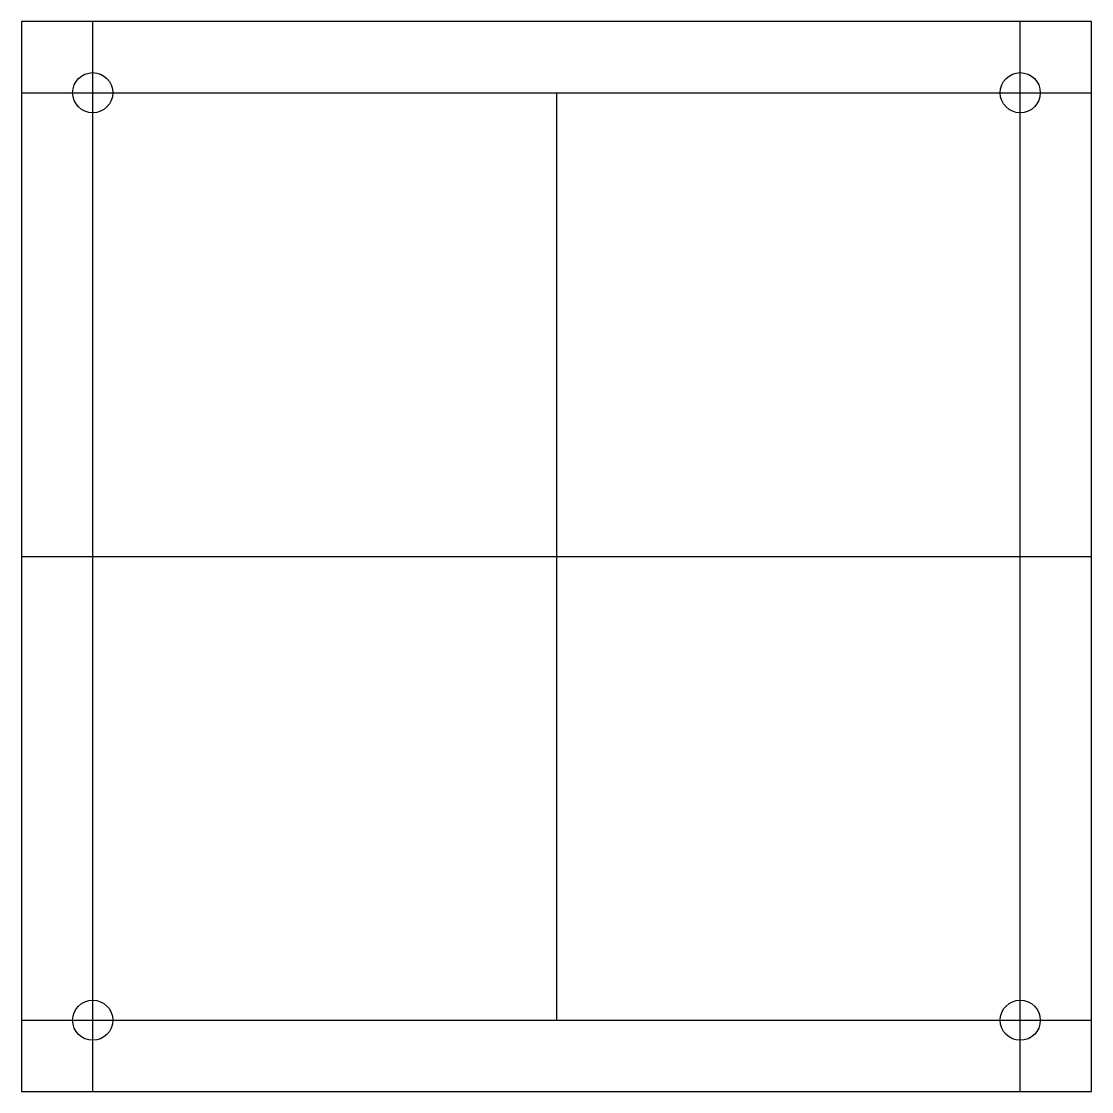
# Model space of a CAD drawing. Header units: inches. Extents: x 12 to 132, y 7 to 127.
import ezdxf

# ---------------------------------------------------------------- set-up
doc = ezdxf.new("R2010")
doc.units = ezdxf.units.IN
doc.header["$MEASUREMENT"] = 0
doc.layers.add('Construction 1', color=30, linetype='Continuous')

msp = doc.modelspace()

# ---------------------------------------------------------------- linework, layer by layer
at = {"layer": 'Construction 1'}
for p, q in [((20.47, 6.62), (20.47, 126.62)), ((124.47, 6.62), (124.47, 126.62)), ((12.47, 118.62), (132.47, 118.62)), ((72.47, 118.62), (72.47, 14.62)), ((12.47, 66.62), (132.47, 66.62)), ((12.47, 14.62), (132.47, 14.62))]:
    msp.add_line(p, q, dxfattribs=at)
msp.add_lwpolyline([(12.47, 6.62), (132.47, 6.62), (132.47, 126.62), (12.47, 126.62)], close=True, dxfattribs=at)
for centre in [(20.47, 118.62), (124.47, 118.62), (20.47, 14.62), (124.47, 14.62)]:
    msp.add_circle(centre, 2.25, dxfattribs=at)

doc.saveas('drawing.dxf')
